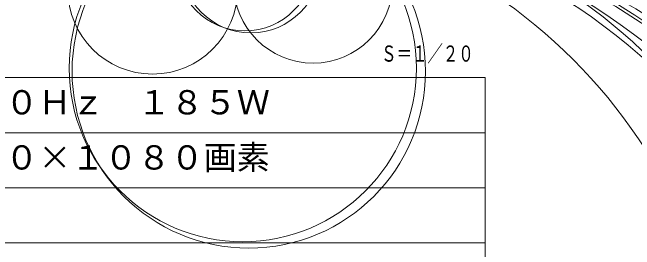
# Model space of a CAD drawing. Units: millimetres, scale not verified. Extents: x -420 to 631, y -246 to 1048.
# Drawn here: x 19.6 to 76.1, y -32.1 to -10.6 of the extents above; entities that cross this region are included whole.
import ezdxf
from ezdxf.enums import TextEntityAlignment as Align

# ---------------------------------------------------------------- set-up
doc = ezdxf.new("R2010")
doc.units = ezdxf.units.MM
doc.header["$LTSCALE"] = 0.125
doc.layers.add('0-1_MOJI1', color=7, linetype='Continuous')
doc.layers.add('0-3_TOUROKU', color=7, linetype='Continuous')
doc.layers.add('0-2_WAKU', color=1, linetype='Continuous', lineweight=18)
doc.layers.add('0-5_GAIKEI', color=1, linetype='Continuous', lineweight=18)
doc.styles.add('ＭＳ ゴシック', font='')
doc.styles.get('ＭＳ ゴシック').set_extended_font_data('MS Gothic')

msp = doc.modelspace()

# ---------------------------------------------------------------- linework, layer by layer
at = {"layer": '0-2_WAKU', "color": 4}
for p in [(-62.5005, -16.4969), (62.4995, -56.4969)]:
    msp.add_line(p, (62.4995, -16.4969), dxfattribs=at)
at = {"layer": '0-2_WAKU'}
for p, q in [((62.4995, -21.4969), (-62.5005, -21.4969)), ((62.4995, -26.4969), (-62.5005, -26.4969)), ((62.4995, -31.4969), (-62.5005, -31.4969))]:
    msp.add_line(p, q, dxfattribs=at)
at = {"layer": '0-5_GAIKEI'}
for centre, radius in [((36.6219, -122.7337), 123.0389), ((40.2163, -86.5692), 86.7962), ((39.3287, -71.0203), 71.0403), ((40.7215, -6.0146), 6.2479), ((41.2641, -6.1147), 6.335), ((42.2408, -92.629), 92.5766), ((39.6093, -67.8385), 67.6525), ((39.6093, -67.3756), 67.0122), ((38.8565, -62.2707), 62.0303), ((36.0806, -49.2636), 48.6458), ((43.1322, -49.3285), 48.7109), ((32.3559, -8.486), 7.6985), ((46.9113, -7.9909), 7.201)]:
    msp.add_circle(centre, radius, dxfattribs=at)
at = {"layer": '0-5_GAIKEI', "color": 7}
for centre, radius in [((40.5316, -15.6426), 15.7401), ((41.0781, -15.9375), 16.0234), ((38.4358, -58.4998), 58.236)]:
    msp.add_circle(centre, radius, dxfattribs=at)

# ---------------------------------------------------------------- texts
at = {"layer": '0-1_MOJI1', "style": 'ＭＳ ゴシック'}
for s, p in [('ＡＣ１００Ｖ\u3000５０Ｈｚ／６０Ｈｚ\u3000１８５Ｗ', (-20.0005, -20.4969)), ('５５Ｖ型\u3000１６：９\u3000１９２０×１０８０画素', (-20.0005, -25.4969))]:
    msp.add_text(s, height=2.199, dxfattribs=at).set_placement(p, align=Align.BOTTOM_LEFT)
at = {"layer": '0-3_TOUROKU', "style": 'ＭＳ ゴシック', "width": 0.7}
msp.add_text('Ｓ＝１／２０', height=1.466, dxfattribs=at).set_placement((53.0728, -15.4969), align=Align.BOTTOM_LEFT)

doc.saveas('drawing.dxf')
